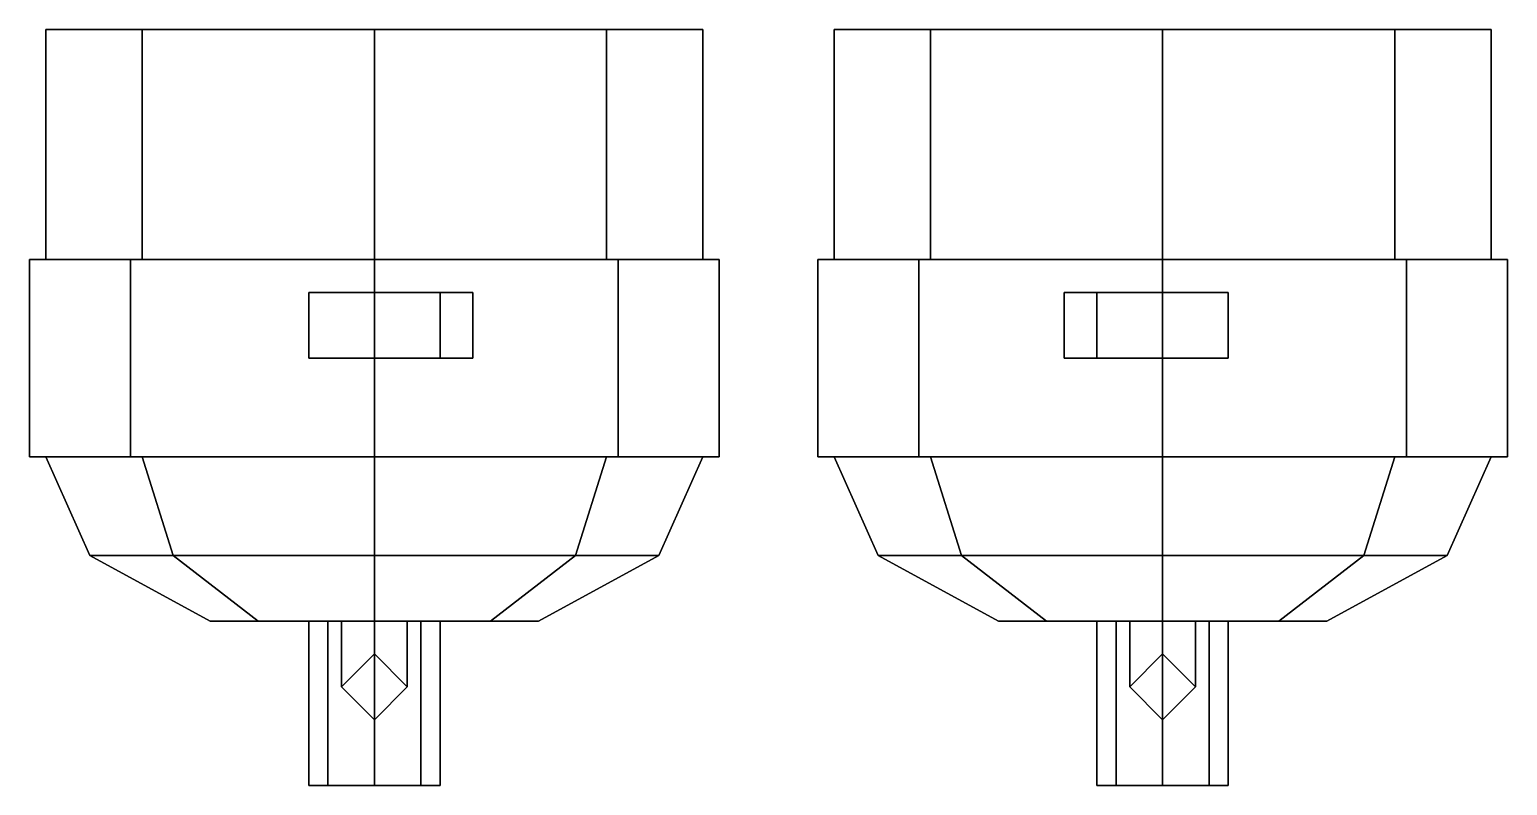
# Model space of a CAD drawing. Extents: x -0.225 to 0.225, y 0.08 to 0.31.
import ezdxf

# ---------------------------------------------------------------- set-up
doc = ezdxf.new("R2010")
doc.units = 0
doc.layers.add('OPTION1', color=6, linetype='CONTINUOUS')

msp = doc.modelspace()

# ---------------------------------------------------------------- linework, layer by layer
at = {"layer": 'OPTION1'}
for points in [[(-0.22, 0.31, 0.25), (-0.19071, 0.31, 0.17929), (-0.19071, 0.24, 0.17929), (-0.22, 0.24, 0.25)], [(-0.02, 0.31, 0.25), (-0.19071, 0.31, 0.17929), (-0.22, 0.31, 0.25), (-0.04929, 0.31, 0.32071)], [(-0.19071, 0.31, 0.32071), (-0.22, 0.31, 0.25), (-0.22, 0.24, 0.25), (-0.19071, 0.24, 0.32071)], [(-0.04929, 0.31, 0.32071), (-0.22, 0.31, 0.25), (-0.19071, 0.31, 0.32071), (-0.12, 0.31, 0.35)], [(-0.04929, 0.31, 0.17929), (-0.12, 0.31, 0.15), (-0.19071, 0.31, 0.17929), (-0.02, 0.31, 0.25)], [(-0.19071, 0.31, 0.17929), (-0.12, 0.31, 0.15), (-0.12, 0.24, 0.15), (-0.19071, 0.24, 0.17929)], [(-0.12, 0.31, 0.35), (-0.19071, 0.31, 0.32071), (-0.19071, 0.24, 0.32071), (-0.12, 0.24, 0.35)], [(-0.12, 0.31, 0.15), (-0.04929, 0.31, 0.17929), (-0.04929, 0.24, 0.17929), (-0.12, 0.24, 0.15)], [(-0.04929, 0.31, 0.32071), (-0.12, 0.31, 0.35), (-0.12, 0.24, 0.35), (-0.04929, 0.24, 0.32071)], [(-0.04929, 0.31, 0.17929), (-0.02, 0.31, 0.25), (-0.02, 0.24, 0.25), (-0.04929, 0.24, 0.17929)], [(-0.02, 0.31, 0.25), (-0.04929, 0.31, 0.32071), (-0.04929, 0.24, 0.32071), (-0.02, 0.24, 0.25)], [(0.04929, 0.31, 0.32071), (0.02, 0.31, 0.25), (0.02, 0.24, 0.25), (0.04929, 0.24, 0.32071)], [(0.02, 0.31, 0.25), (0.04929, 0.31, 0.17929), (0.04929, 0.24, 0.17929), (0.02, 0.24, 0.25)], [(0.19071, 0.31, 0.32071), (0.02, 0.31, 0.25), (0.04929, 0.31, 0.32071), (0.12, 0.31, 0.35)], [(0.22, 0.31, 0.25), (0.04929, 0.31, 0.17929), (0.02, 0.31, 0.25), (0.19071, 0.31, 0.32071)], [(0.12, 0.31, 0.35), (0.04929, 0.31, 0.32071), (0.04929, 0.24, 0.32071), (0.12, 0.24, 0.35)], [(0.04929, 0.31, 0.17929), (0.12, 0.31, 0.15), (0.12, 0.24, 0.15), (0.04929, 0.24, 0.17929)], [(0.19071, 0.31, 0.17929), (0.12, 0.31, 0.15), (0.04929, 0.31, 0.17929), (0.22, 0.31, 0.25)], [(0.19071, 0.31, 0.32071), (0.12, 0.31, 0.35), (0.12, 0.24, 0.35), (0.19071, 0.24, 0.32071)], [(0.12, 0.31, 0.15), (0.19071, 0.31, 0.17929), (0.19071, 0.24, 0.17929), (0.12, 0.24, 0.15)], [(0.22, 0.31, 0.25), (0.19071, 0.31, 0.32071), (0.19071, 0.24, 0.32071), (0.22, 0.24, 0.25)], [(0.19071, 0.31, 0.17929), (0.22, 0.31, 0.25), (0.22, 0.24, 0.25), (0.19071, 0.24, 0.17929)], [(-0.225, 0.24, 0.25), (-0.19425, 0.24, 0.17575), (-0.19425, 0.18, 0.17575), (-0.225, 0.18, 0.25)], [(-0.22, 0.24, 0.25), (-0.19071, 0.24, 0.17929), (-0.19425, 0.24, 0.17575), (-0.225, 0.24, 0.25)], [(-0.19425, 0.24, 0.32425), (-0.225, 0.24, 0.25), (-0.225, 0.18, 0.25), (-0.19425, 0.18, 0.32425)], [(-0.19071, 0.24, 0.32071), (-0.22, 0.24, 0.25), (-0.225, 0.24, 0.25), (-0.19425, 0.24, 0.32425)], [(-0.19425, 0.24, 0.17575), (-0.12, 0.24, 0.145), (-0.12, 0.18, 0.145), (-0.19425, 0.18, 0.17575)], [(-0.19071, 0.24, 0.17929), (-0.12, 0.24, 0.15), (-0.12, 0.24, 0.145), (-0.19425, 0.24, 0.17575)], [(-0.12, 0.24, 0.355), (-0.19425, 0.24, 0.32425), (-0.19425, 0.18, 0.32425), (-0.12, 0.18, 0.355)], [(-0.12, 0.24, 0.35), (-0.19071, 0.24, 0.32071), (-0.19425, 0.24, 0.32425), (-0.12, 0.24, 0.355)], [(-0.12, 0.24, 0.145), (-0.04575, 0.24, 0.17575), (-0.04575, 0.18, 0.17575), (-0.12, 0.18, 0.145)], [(-0.12, 0.24, 0.15), (-0.04929, 0.24, 0.17929), (-0.04575, 0.24, 0.17575), (-0.12, 0.24, 0.145)], [(-0.04575, 0.24, 0.32425), (-0.12, 0.24, 0.355), (-0.12, 0.18, 0.355), (-0.04575, 0.18, 0.32425)], [(-0.04929, 0.24, 0.32071), (-0.12, 0.24, 0.35), (-0.12, 0.24, 0.355), (-0.04575, 0.24, 0.32425)], [(-0.04929, 0.24, 0.17929), (-0.02, 0.24, 0.25), (-0.015, 0.24, 0.25), (-0.04575, 0.24, 0.17575)], [(-0.02, 0.24, 0.25), (-0.04929, 0.24, 0.32071), (-0.04575, 0.24, 0.32425), (-0.015, 0.24, 0.25)], [(-0.04575, 0.24, 0.17575), (-0.015, 0.24, 0.25), (-0.015, 0.18, 0.25), (-0.04575, 0.18, 0.17575)], [(-0.015, 0.24, 0.25), (-0.04575, 0.24, 0.32425), (-0.04575, 0.18, 0.32425), (-0.015, 0.18, 0.25)], [(0.04575, 0.24, 0.32425), (0.015, 0.24, 0.25), (0.015, 0.18, 0.25), (0.04575, 0.18, 0.32425)], [(0.015, 0.24, 0.25), (0.04575, 0.24, 0.17575), (0.04575, 0.18, 0.17575), (0.015, 0.18, 0.25)], [(0.04929, 0.24, 0.32071), (0.02, 0.24, 0.25), (0.015, 0.24, 0.25), (0.04575, 0.24, 0.32425)], [(0.02, 0.24, 0.25), (0.04929, 0.24, 0.17929), (0.04575, 0.24, 0.17575), (0.015, 0.24, 0.25)], [(0.12, 0.24, 0.355), (0.04575, 0.24, 0.32425), (0.04575, 0.18, 0.32425), (0.12, 0.18, 0.355)], [(0.04575, 0.24, 0.17575), (0.12, 0.24, 0.145), (0.12, 0.18, 0.145), (0.04575, 0.18, 0.17575)], [(0.12, 0.24, 0.35), (0.04929, 0.24, 0.32071), (0.04575, 0.24, 0.32425), (0.12, 0.24, 0.355)], [(0.04929, 0.24, 0.17929), (0.12, 0.24, 0.15), (0.12, 0.24, 0.145), (0.04575, 0.24, 0.17575)], [(0.19425, 0.24, 0.32425), (0.12, 0.24, 0.355), (0.12, 0.18, 0.355), (0.19425, 0.18, 0.32425)], [(0.12, 0.24, 0.145), (0.19425, 0.24, 0.17575), (0.19425, 0.18, 0.17575), (0.12, 0.18, 0.145)], [(0.19071, 0.24, 0.32071), (0.12, 0.24, 0.35), (0.12, 0.24, 0.355), (0.19425, 0.24, 0.32425)], [(0.12, 0.24, 0.15), (0.19071, 0.24, 0.17929), (0.19425, 0.24, 0.17575), (0.12, 0.24, 0.145)], [(0.19071, 0.24, 0.17929), (0.22, 0.24, 0.25), (0.225, 0.24, 0.25), (0.19425, 0.24, 0.17575)], [(0.22, 0.24, 0.25), (0.19071, 0.24, 0.32071), (0.19425, 0.24, 0.32425), (0.225, 0.24, 0.25)], [(0.225, 0.24, 0.25), (0.19425, 0.24, 0.32425), (0.19425, 0.18, 0.32425), (0.225, 0.18, 0.25)], [(0.19425, 0.24, 0.17575), (0.225, 0.24, 0.25), (0.225, 0.18, 0.25), (0.19425, 0.18, 0.17575)], [(-0.14, 0.21, 0.14), (-0.14, 0.23, 0.14), (-0.1, 0.23, 0.14), (-0.1, 0.21, 0.14)], [(-0.09, 0.23, 0.15), (-0.1, 0.23, 0.14), (-0.14, 0.23, 0.14), (-0.14, 0.23, 0.15)], [(-0.14, 0.23, 0.15), (-0.14, 0.23, 0.14), (-0.14, 0.21, 0.14), (-0.14, 0.21, 0.15)], [(-0.09, 0.21, 0.15), (-0.09, 0.23, 0.15), (-0.14, 0.23, 0.15), (-0.14, 0.21, 0.15)], [(-0.1, 0.21, 0.14), (-0.1, 0.23, 0.14), (-0.1, 0.23, -0.02), (-0.1, 0.21, -0.02)], [(-0.09, 0.23, -0.02), (-0.1, 0.23, -0.02), (-0.1, 0.23, 0.14), (-0.09, 0.23, 0.15)], [(-0.09, 0.21, -0.02), (-0.09, 0.23, -0.02), (-0.09, 0.23, 0.15), (-0.09, 0.21, 0.15)], [(0.14, 0.23, 0.15), (0.14, 0.23, 0.14), (0.1, 0.23, 0.14), (0.09, 0.23, 0.15)], [(0.09, 0.23, 0.15), (0.09, 0.21, 0.15), (0.14, 0.21, 0.15), (0.14, 0.23, 0.15)], [(0.09, 0.23, 0.15), (0.1, 0.23, 0.14), (0.1, 0.23, -0.02), (0.09, 0.23, -0.02)], [(0.09, 0.23, -0.02), (0.09, 0.21, -0.02), (0.09, 0.21, 0.15), (0.09, 0.23, 0.15)], [(0.14, 0.23, 0.14), (0.14, 0.21, 0.14), (0.1, 0.21, 0.14), (0.1, 0.23, 0.14)], [(0.1, 0.23, 0.14), (0.1, 0.21, 0.14), (0.1, 0.21, -0.02), (0.1, 0.23, -0.02)], [(0.14, 0.21, 0.15), (0.14, 0.21, 0.14), (0.14, 0.23, 0.14), (0.14, 0.23, 0.15)], [(-0.14, 0.21, 0.15), (-0.14, 0.21, 0.14), (-0.1, 0.21, 0.14), (-0.09, 0.21, 0.15)], [(-0.09, 0.21, 0.15), (-0.1, 0.21, 0.14), (-0.1, 0.21, -0.02), (-0.09, 0.21, -0.02)], [(0.09, 0.21, 0.15), (0.1, 0.21, 0.14), (0.14, 0.21, 0.14), (0.14, 0.21, 0.15)], [(0.09, 0.21, -0.02), (0.1, 0.21, -0.02), (0.1, 0.21, 0.14), (0.09, 0.21, 0.15)], [(-0.225, 0.18, 0.25), (-0.19425, 0.18, 0.17575), (-0.19071, 0.18, 0.17929), (-0.22, 0.18, 0.25)], [(-0.19425, 0.18, 0.32425), (-0.225, 0.18, 0.25), (-0.22, 0.18, 0.25), (-0.19071, 0.18, 0.32071)], [(-0.2066, 0.15, 0.25), (-0.22, 0.18, 0.25), (-0.19071, 0.18, 0.17929), (-0.18124, 0.15, 0.18876)], [(-0.18124, 0.15, 0.31124), (-0.19071, 0.18, 0.32071), (-0.22, 0.18, 0.25), (-0.2066, 0.15, 0.25)], [(-0.19425, 0.18, 0.17575), (-0.12, 0.18, 0.145), (-0.12, 0.18, 0.15), (-0.19071, 0.18, 0.17929)], [(-0.12, 0.18, 0.355), (-0.19425, 0.18, 0.32425), (-0.19071, 0.18, 0.32071), (-0.12, 0.18, 0.35)], [(-0.18124, 0.15, 0.18876), (-0.19071, 0.18, 0.17929), (-0.12, 0.18, 0.15), (-0.12, 0.15, 0.1634)], [(-0.12, 0.15, 0.3366), (-0.12, 0.18, 0.35), (-0.19071, 0.18, 0.32071), (-0.18124, 0.15, 0.31124)], [(-0.12, 0.15, 0.1634), (-0.12, 0.18, 0.15), (-0.04929, 0.18, 0.17929), (-0.05876, 0.15, 0.18876)], [(-0.12, 0.18, 0.145), (-0.04575, 0.18, 0.17575), (-0.04929, 0.18, 0.17929), (-0.12, 0.18, 0.15)], [(-0.05876, 0.15, 0.31124), (-0.04929, 0.18, 0.32071), (-0.12, 0.18, 0.35), (-0.12, 0.15, 0.3366)], [(-0.04575, 0.18, 0.32425), (-0.12, 0.18, 0.355), (-0.12, 0.18, 0.35), (-0.04929, 0.18, 0.32071)], [(-0.05876, 0.15, 0.18876), (-0.04929, 0.18, 0.17929), (-0.02, 0.18, 0.25), (-0.0334, 0.15, 0.25)], [(-0.0334, 0.15, 0.25), (-0.02, 0.18, 0.25), (-0.04929, 0.18, 0.32071), (-0.05876, 0.15, 0.31124)], [(-0.04575, 0.18, 0.17575), (-0.015, 0.18, 0.25), (-0.02, 0.18, 0.25), (-0.04929, 0.18, 0.17929)], [(-0.015, 0.18, 0.25), (-0.04575, 0.18, 0.32425), (-0.04929, 0.18, 0.32071), (-0.02, 0.18, 0.25)], [(0.04575, 0.18, 0.32425), (0.015, 0.18, 0.25), (0.02, 0.18, 0.25), (0.04929, 0.18, 0.32071)], [(0.015, 0.18, 0.25), (0.04575, 0.18, 0.17575), (0.04929, 0.18, 0.17929), (0.02, 0.18, 0.25)], [(0.0334, 0.15, 0.25), (0.02, 0.18, 0.25), (0.04929, 0.18, 0.17929), (0.05876, 0.15, 0.18876)], [(0.05876, 0.15, 0.31124), (0.04929, 0.18, 0.32071), (0.02, 0.18, 0.25), (0.0334, 0.15, 0.25)], [(0.12, 0.18, 0.355), (0.04575, 0.18, 0.32425), (0.04929, 0.18, 0.32071), (0.12, 0.18, 0.35)], [(0.04575, 0.18, 0.17575), (0.12, 0.18, 0.145), (0.12, 0.18, 0.15), (0.04929, 0.18, 0.17929)], [(0.05876, 0.15, 0.18876), (0.04929, 0.18, 0.17929), (0.12, 0.18, 0.15), (0.12, 0.15, 0.1634)], [(0.12, 0.15, 0.3366), (0.12, 0.18, 0.35), (0.04929, 0.18, 0.32071), (0.05876, 0.15, 0.31124)], [(0.12, 0.15, 0.1634), (0.12, 0.18, 0.15), (0.19071, 0.18, 0.17929), (0.18124, 0.15, 0.18876)], [(0.18124, 0.15, 0.31124), (0.19071, 0.18, 0.32071), (0.12, 0.18, 0.35), (0.12, 0.15, 0.3366)], [(0.19425, 0.18, 0.32425), (0.12, 0.18, 0.355), (0.12, 0.18, 0.35), (0.19071, 0.18, 0.32071)], [(0.12, 0.18, 0.145), (0.19425, 0.18, 0.17575), (0.19071, 0.18, 0.17929), (0.12, 0.18, 0.15)], [(0.18124, 0.15, 0.18876), (0.19071, 0.18, 0.17929), (0.22, 0.18, 0.25), (0.2066, 0.15, 0.25)], [(0.2066, 0.15, 0.25), (0.22, 0.18, 0.25), (0.19071, 0.18, 0.32071), (0.18124, 0.15, 0.31124)], [(0.19425, 0.18, 0.17575), (0.225, 0.18, 0.25), (0.22, 0.18, 0.25), (0.19071, 0.18, 0.17929)], [(0.225, 0.18, 0.25), (0.19425, 0.18, 0.32425), (0.19071, 0.18, 0.32071), (0.22, 0.18, 0.25)], [(-0.17, 0.13, 0.25), (-0.2066, 0.15, 0.25), (-0.18124, 0.15, 0.18876), (-0.15536, 0.13, 0.21464)], [(-0.15536, 0.13, 0.28536), (-0.18124, 0.15, 0.31124), (-0.2066, 0.15, 0.25), (-0.17, 0.13, 0.25)], [(-0.15536, 0.13, 0.21464), (-0.18124, 0.15, 0.18876), (-0.12, 0.15, 0.1634), (-0.12, 0.13, 0.2)], [(-0.12, 0.13, 0.3), (-0.12, 0.15, 0.3366), (-0.18124, 0.15, 0.31124), (-0.15536, 0.13, 0.28536)], [(-0.12, 0.13, 0.2), (-0.12, 0.15, 0.1634), (-0.05876, 0.15, 0.18876), (-0.08464, 0.13, 0.21464)], [(-0.08464, 0.13, 0.28536), (-0.05876, 0.15, 0.31124), (-0.12, 0.15, 0.3366), (-0.12, 0.13, 0.3)], [(-0.08464, 0.13, 0.21464), (-0.05876, 0.15, 0.18876), (-0.0334, 0.15, 0.25), (-0.07, 0.13, 0.25)], [(-0.07, 0.13, 0.25), (-0.0334, 0.15, 0.25), (-0.05876, 0.15, 0.31124), (-0.08464, 0.13, 0.28536)], [(0.07, 0.13, 0.25), (0.0334, 0.15, 0.25), (0.05876, 0.15, 0.18876), (0.08464, 0.13, 0.21464)], [(0.08464, 0.13, 0.28536), (0.05876, 0.15, 0.31124), (0.0334, 0.15, 0.25), (0.07, 0.13, 0.25)], [(0.08464, 0.13, 0.21464), (0.05876, 0.15, 0.18876), (0.12, 0.15, 0.1634), (0.12, 0.13, 0.2)], [(0.12, 0.13, 0.3), (0.12, 0.15, 0.3366), (0.05876, 0.15, 0.31124), (0.08464, 0.13, 0.28536)], [(0.12, 0.13, 0.2), (0.12, 0.15, 0.1634), (0.18124, 0.15, 0.18876), (0.15536, 0.13, 0.21464)], [(0.15536, 0.13, 0.28536), (0.18124, 0.15, 0.31124), (0.12, 0.15, 0.3366), (0.12, 0.13, 0.3)], [(0.15536, 0.13, 0.21464), (0.18124, 0.15, 0.18876), (0.2066, 0.15, 0.25), (0.17, 0.13, 0.25)], [(0.17, 0.13, 0.25), (0.2066, 0.15, 0.25), (0.18124, 0.15, 0.31124), (0.15536, 0.13, 0.28536)], [(-0.14, 0.13, 0.25), (-0.17, 0.13, 0.25), (-0.15536, 0.13, 0.21464), (-0.13414, 0.13, 0.23586)], [(-0.13414, 0.13, 0.26414), (-0.15536, 0.13, 0.28536), (-0.17, 0.13, 0.25), (-0.14, 0.13, 0.25)], [(-0.13414, 0.13, 0.23586), (-0.15536, 0.13, 0.21464), (-0.12, 0.13, 0.2), (-0.12, 0.13, 0.23)], [(-0.12, 0.13, 0.27), (-0.12, 0.13, 0.3), (-0.15536, 0.13, 0.28536), (-0.13414, 0.13, 0.26414)], [(-0.13414, 0.13, 0.26414), (-0.14, 0.13, 0.25), (-0.14, 0.08, 0.25), (-0.13414, 0.08, 0.26414)], [(-0.14, 0.13, 0.25), (-0.13414, 0.13, 0.23586), (-0.13414, 0.08, 0.23586), (-0.14, 0.08, 0.25)], [(-0.12, 0.13, 0.27), (-0.13414, 0.13, 0.26414), (-0.13414, 0.08, 0.26414), (-0.12, 0.08, 0.27)], [(-0.13414, 0.13, 0.23586), (-0.12, 0.13, 0.23), (-0.12, 0.08, 0.23), (-0.13414, 0.08, 0.23586)], [(-0.12, 0.12, 0.2), (-0.13, 0.11, 0.21), (-0.13, 0.13, 0.21), (-0.12, 0.13, 0.2)], [(-0.13, 0.11, 0.21), (-0.12, 0.1, 0.22), (-0.12, 0.13, 0.22), (-0.13, 0.13, 0.21)], [(-0.12, 0.13, 0.23), (-0.12, 0.13, 0.2), (-0.08464, 0.13, 0.21464), (-0.10586, 0.13, 0.23586)], [(-0.10586, 0.13, 0.26414), (-0.12, 0.13, 0.27), (-0.12, 0.08, 0.27), (-0.10586, 0.08, 0.26414)], [(-0.12, 0.13, 0.23), (-0.10586, 0.13, 0.23586), (-0.10586, 0.08, 0.23586), (-0.12, 0.08, 0.23)], [(-0.10586, 0.13, 0.26414), (-0.08464, 0.13, 0.28536), (-0.12, 0.13, 0.3), (-0.12, 0.13, 0.27)], [(-0.11, 0.11, 0.21), (-0.12, 0.12, 0.2), (-0.12, 0.13, 0.2), (-0.11, 0.13, 0.21)], [(-0.12, 0.1, 0.22), (-0.11, 0.11, 0.21), (-0.11, 0.13, 0.21), (-0.12, 0.13, 0.22)], [(-0.10586, 0.13, 0.23586), (-0.08464, 0.13, 0.21464), (-0.07, 0.13, 0.25), (-0.1, 0.13, 0.25)], [(-0.1, 0.13, 0.25), (-0.10586, 0.13, 0.26414), (-0.10586, 0.08, 0.26414), (-0.1, 0.08, 0.25)], [(-0.10586, 0.13, 0.23586), (-0.1, 0.13, 0.25), (-0.1, 0.08, 0.25), (-0.10586, 0.08, 0.23586)], [(-0.1, 0.13, 0.25), (-0.07, 0.13, 0.25), (-0.08464, 0.13, 0.28536), (-0.10586, 0.13, 0.26414)], [(0.10586, 0.13, 0.26414), (0.08464, 0.13, 0.28536), (0.07, 0.13, 0.25), (0.1, 0.13, 0.25)], [(0.1, 0.13, 0.25), (0.07, 0.13, 0.25), (0.08464, 0.13, 0.21464), (0.10586, 0.13, 0.23586)], [(0.12, 0.13, 0.27), (0.12, 0.13, 0.3), (0.08464, 0.13, 0.28536), (0.10586, 0.13, 0.26414)], [(0.10586, 0.13, 0.23586), (0.08464, 0.13, 0.21464), (0.12, 0.13, 0.2), (0.12, 0.13, 0.23)], [(0.10586, 0.13, 0.26414), (0.1, 0.13, 0.25), (0.1, 0.08, 0.25), (0.10586, 0.08, 0.26414)], [(0.1, 0.13, 0.25), (0.10586, 0.13, 0.23586), (0.10586, 0.08, 0.23586), (0.1, 0.08, 0.25)], [(0.12, 0.13, 0.27), (0.10586, 0.13, 0.26414), (0.10586, 0.08, 0.26414), (0.12, 0.08, 0.27)], [(0.10586, 0.13, 0.23586), (0.12, 0.13, 0.23), (0.12, 0.08, 0.23), (0.10586, 0.08, 0.23586)], [(0.11, 0.11, 0.21), (0.12, 0.1, 0.22), (0.12, 0.13, 0.22), (0.11, 0.13, 0.21)], [(0.12, 0.12, 0.2), (0.11, 0.11, 0.21), (0.11, 0.13, 0.21), (0.12, 0.13, 0.2)], [(0.13414, 0.13, 0.26414), (0.12, 0.13, 0.27), (0.12, 0.08, 0.27), (0.13414, 0.08, 0.26414)], [(0.12, 0.13, 0.23), (0.13414, 0.13, 0.23586), (0.13414, 0.08, 0.23586), (0.12, 0.08, 0.23)], [(0.13414, 0.13, 0.26414), (0.15536, 0.13, 0.28536), (0.12, 0.13, 0.3), (0.12, 0.13, 0.27)], [(0.12, 0.13, 0.23), (0.12, 0.13, 0.2), (0.15536, 0.13, 0.21464), (0.13414, 0.13, 0.23586)], [(0.12, 0.1, 0.22), (0.13, 0.11, 0.21), (0.13, 0.13, 0.21), (0.12, 0.13, 0.22)], [(0.13, 0.11, 0.21), (0.12, 0.12, 0.2), (0.12, 0.13, 0.2), (0.13, 0.13, 0.21)], [(0.14, 0.13, 0.25), (0.13414, 0.13, 0.26414), (0.13414, 0.08, 0.26414), (0.14, 0.08, 0.25)], [(0.13414, 0.13, 0.23586), (0.14, 0.13, 0.25), (0.14, 0.08, 0.25), (0.13414, 0.08, 0.23586)], [(0.13414, 0.13, 0.23586), (0.15536, 0.13, 0.21464), (0.17, 0.13, 0.25), (0.14, 0.13, 0.25)], [(0.14, 0.13, 0.25), (0.17, 0.13, 0.25), (0.15536, 0.13, 0.28536), (0.13414, 0.13, 0.26414)], [(-0.13, 0.11, 0.21), (-0.12, 0.12, 0.2), (-0.12, 0.12, 0.09586), (-0.13, 0.11, 0.1)], [(-0.12, 0.12, 0.2), (-0.11, 0.11, 0.21), (-0.11, 0.11, 0.1), (-0.12, 0.12, 0.09586)], [(0.11, 0.11, 0.21), (0.12, 0.12, 0.2), (0.12, 0.12, 0.09586), (0.11, 0.11, 0.1)], [(0.12, 0.12, 0.2), (0.13, 0.11, 0.21), (0.13, 0.11, 0.1), (0.12, 0.12, 0.09586)], [(-0.12, 0.1, 0.22), (-0.13, 0.11, 0.21), (-0.13, 0.11, 0.1), (-0.12, 0.1, 0.10414)], [(-0.11, 0.11, 0.21), (-0.12, 0.1, 0.22), (-0.12, 0.1, 0.10414), (-0.11, 0.11, 0.1)], [(0.12, 0.1, 0.22), (0.11, 0.11, 0.21), (0.11, 0.11, 0.1), (0.12, 0.1, 0.10414)], [(0.13, 0.11, 0.21), (0.12, 0.1, 0.22), (0.12, 0.1, 0.10414), (0.13, 0.11, 0.1)], [(-0.12, 0.08, 0.27), (-0.13414, 0.08, 0.26414), (-0.14, 0.08, 0.25), (-0.10586, 0.08, 0.26414)], [(-0.10586, 0.08, 0.26414), (-0.14, 0.08, 0.25), (-0.13414, 0.08, 0.23586), (-0.1, 0.08, 0.25)], [(-0.1, 0.08, 0.25), (-0.13414, 0.08, 0.23586), (-0.12, 0.08, 0.23), (-0.10586, 0.08, 0.23586)], [(0.12, 0.08, 0.27), (0.10586, 0.08, 0.26414), (0.1, 0.08, 0.25), (0.13414, 0.08, 0.26414)], [(0.13414, 0.08, 0.26414), (0.1, 0.08, 0.25), (0.10586, 0.08, 0.23586), (0.14, 0.08, 0.25)], [(0.14, 0.08, 0.25), (0.10586, 0.08, 0.23586), (0.12, 0.08, 0.23), (0.13414, 0.08, 0.23586)]]:
    msp.add_3dface(points, dxfattribs=at)

doc.saveas('drawing.dxf')
